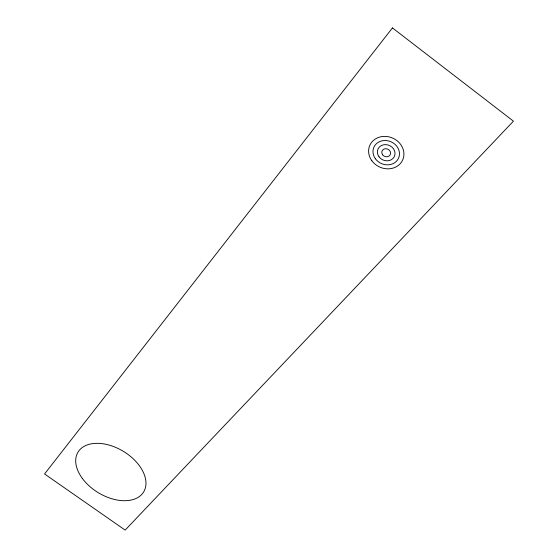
<?xml version="1.0" encoding="UTF-8"?>
<svg xmlns="http://www.w3.org/2000/svg" width="558" height="558" viewBox="0 0 558 558"><rect width="100%" height="100%" fill="white"/><g stroke="black" fill="none" stroke-linecap="round" stroke-linejoin="round"><path stroke-width="0.84" d="M392.441 27.9L44.563 473.965L125.159 530.1L513.437 121.163L392.441 27.9M82.326 478.387A38.39 24.189 31.2 0 0 142.876 493.091A38.39 24.189 31.2 0 0 107.276 444.607A38.39 24.189 31.2 0 0 82.326 478.387M382.6 154.817A4.499 3.969 23.7 0 0 390.209 154.747A4.499 3.969 23.7 0 0 385.731 148.7A4.499 3.969 23.7 0 0 382.6 154.817M379.022 156.826A8.998 7.931 23.7 0 0 394.241 156.735A8.998 7.931 23.7 0 0 385.327 144.613A8.998 7.931 23.7 0 0 379.022 156.826M375.436 158.8A13.49 11.899 23.7 0 0 398.279 158.73A13.49 11.899 23.7 0 0 384.957 140.504A13.49 11.899 23.7 0 0 375.436 158.8M371.851 160.739A17.989 15.868 23.7 0 0 402.318 160.718A17.989 15.868 23.7 0 0 384.622 136.382A17.989 15.868 23.7 0 0 371.851 160.739"/></g></svg>
